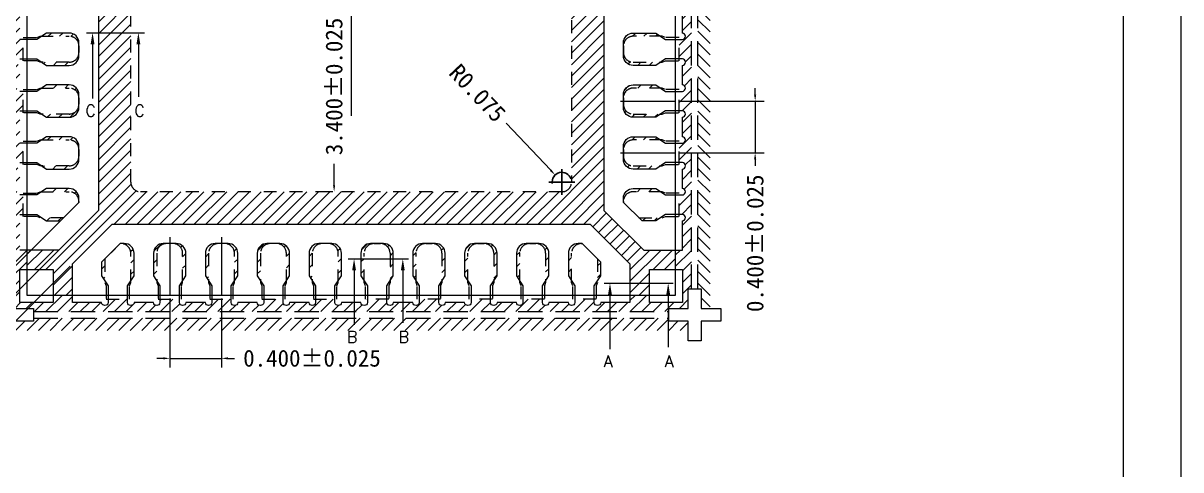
# Model space of a CAD drawing. Extents: x -140 to 3541, y -503 to -95.
# Drawn here: x 3372.92 to 3381.85, y -261.24 to -257.79 of the extents above; entities that cross this region are included whole.
import ezdxf

# ---------------------------------------------------------------- set-up
doc = ezdxf.new("R2010")
doc.units = 0
doc.header["$LTSCALE"] = 5
doc.header["$MEASUREMENT"] = 0
doc.header["$PDMODE"] = 3
doc.linetypes.add('HIDDEN', pattern=[0.375, 0.25, -0.125])
doc.layers.get('Defpoints').update_dxf_attribs({"linetype": 'CONTINUOUS'})
for name, color, linetype in [('1', 7, 'CONTINUOUS'), ('1D', 4, 'CONTINUOUS'), ('center', 1, 'CONTINUOUS'), ('ETCH', 4, 'CONTINUOUS'), ('PKG', 2, 'CONTINUOUS'), ('标注', 4, 'CONTINUOUS')]:
    doc.layers.add(name, color=color, linetype=linetype)
doc.layers.add('图层1实体', color=7, linetype='CONTINUOUS', lineweight=18)
doc.layers.add('标注线', color=3, linetype='CONTINUOUS', lineweight=18)
doc.styles.add('SIMPLEX', font='SIMPLEX')
doc.styles.get("Standard").update_dxf_attribs({"font": 'romans.shx', "bigfont": 'bigfont.shx'})
doc.styles.add('宋体', font='')
doc.styles.get('宋体').set_extended_font_data('SimSun')
doc.dimstyles.new('副本Standard', dxfattribs={"dimtxt": 0.05, "dimasz": 0.05, "dimexe": 0.07, "dimexo": 0.07, "dimgap": 0.07, "dimtad": 1, "dimzin": 1, "dimdsep": 46, "dimtxsty": 'SIMPLEX', "dimcen": 0.1, "dimclrd": 256, "dimclre": 256, "dimclrt": 256, "dimadec": 0, "dimazin": 0, "dimtfac": 1, "dimtofl": 0, "dimtmove": 0, "dimatfit": 0, "dimfxl": 1, "dimlwd": -1, "dimlwe": -1, "dimarcsym": 0})
pattern_1 = [(45, (3375.939896, -255.16016), (-0.0441942, 0.0441942), [])]

# ---------------------------------------------------------------- blocks, each defined once
blk = doc.blocks.new('*D31')
at = {"layer": 'Defpoints', "color": 0}
for p in [(3377.9539, -258.3954), (3377.9539, -258.7954), (3378.5699, -258.7954)]:
    blk.add_point(p, dxfattribs=at)
at = {"layer": '标注', "lineweight": 0}
for p, q in [((3378.5699, -258.3454), (3378.5699, -258.2954)), ((3377.9789, -258.3954), (3378.6399, -258.3954)), ((3378.5699, -258.3954), (3378.5699, -258.7954)), ((3377.9789, -258.7954), (3378.6399, -258.7954)), ((3378.5699, -258.8454), (3378.5699, -258.8954))]:
    blk.add_line(p, q, dxfattribs=at)
at = {"layer": '标注'}
for points in [[(3378.5615, -258.3454), (3378.5782, -258.3454), (3378.5699, -258.3954)], [(3378.5782, -258.8454), (3378.5615, -258.8454), (3378.5699, -258.7954)]]:
    blk.add_solid(points, dxfattribs=at)
at = {"layer": '标注', "lineweight": 0, "insert": (3378.5699, -259.493), "char_height": 0.13, "attachment_point": 5, "rotation": 90, "style": '宋体'}
blk.add_mtext('0.400%%P0.025', dxfattribs=at)
blk = doc.blocks.new('*D111')
at = {"layer": 'Defpoints', "color": 0}
for p in [(3373.1978, -259.5454), (3373.3039, -259.6515), (3372.3806, -260.5748)]:
    blk.add_point(p, dxfattribs=at)
at = {"layer": '标注', "lineweight": 0}
for p, q in [((3373.1801, -259.5631), (3372.225, -260.5182)), ((3373.2862, -259.6692), (3372.3311, -260.6243)), ((3372.2392, -260.4334), (3372.2038, -260.398)), ((3372.2745, -260.4687), (3372.3806, -260.5748)), ((3372.4159, -260.6102), (3372.4513, -260.6455))]:
    blk.add_line(p, q, dxfattribs=at)
at = {"layer": '标注'}
for points in [[(3372.2333, -260.4393), (3372.2451, -260.4275), (3372.2745, -260.4687)], [(3372.4218, -260.6043), (3372.4101, -260.616), (3372.3806, -260.5748)]]:
    blk.add_solid(points, dxfattribs=at)
at = {"layer": '标注', "lineweight": 0, "insert": (3372.6446, -260.8388), "char_height": 0.13, "attachment_point": 5, "rotation": 315, "style": '宋体'}
blk.add_mtext('0.150', dxfattribs=at)
blk = doc.blocks.new('*D125')
at = {"layer": 'Defpoints', "color": 0}
for p in [(3374.0539, -259.8954), (3374.4539, -259.8954), (3374.4539, -260.3812)]:
    blk.add_point(p, dxfattribs=at)
at = {"layer": '标注', "lineweight": 0}
for p, q in [((3374.0539, -259.9204), (3374.0539, -260.4512)), ((3374.4539, -259.9204), (3374.4539, -260.4512)), ((3374.0039, -260.3812), (3373.9539, -260.3812)), ((3374.0539, -260.3812), (3374.4539, -260.3812)), ((3374.5039, -260.3812), (3374.5539, -260.3812))]:
    blk.add_line(p, q, dxfattribs=at)
at = {"layer": '标注'}
for points in [[(3374.0039, -260.3896), (3374.0039, -260.3729), (3374.0539, -260.3812)], [(3374.5039, -260.3729), (3374.5039, -260.3896), (3374.4539, -260.3812)]]:
    blk.add_solid(points, dxfattribs=at)
at = {"layer": '标注', "lineweight": 0, "insert": (3375.1515, -260.3812), "char_height": 0.13, "attachment_point": 5, "style": '宋体'}
blk.add_mtext('0.400%%P0.025', dxfattribs=at)
blk = doc.blocks.new('*D134')
at = {"layer": 'Defpoints', "color": 0}
for p in [(3373.3561, -259.1751), (3373.4621, -259.2811), (3372.3983, -260.1328)]:
    blk.add_point(p, dxfattribs=at)
at = {"layer": '标注', "lineweight": 0}
for p, q in [((3373.3384, -259.1927), (3372.3488, -260.1823)), ((3373.4444, -259.2988), (3372.4549, -260.2884)), ((3372.363, -260.0974), (3372.3276, -260.0621)), ((3372.5044, -260.2389), (3372.3983, -260.1328)), ((3372.5398, -260.2742), (3372.5751, -260.3096))]:
    blk.add_line(p, q, dxfattribs=at)
at = {"layer": '标注'}
for points in [[(3372.3571, -260.1033), (3372.3689, -260.0915), (3372.3983, -260.1328)], [(3372.5456, -260.2683), (3372.5339, -260.2801), (3372.5044, -260.2389)]]:
    blk.add_solid(points, dxfattribs=at)
at = {"layer": '标注', "lineweight": 0, "insert": (3372.1344, -259.8688), "char_height": 0.13, "attachment_point": 5, "rotation": 315, "style": '宋体'}
blk.add_mtext('0.150', dxfattribs=at)
blk = doc.blocks.new('*D142')
at = {"layer": 'Defpoints', "color": 0}
for p in [(3375.3501, -255.6954), (3375.3222, -259.0954), (3375.3384, -259.0954)]:
    blk.add_point(p, dxfattribs=at)
at = {"layer": '标注', "lineweight": 0}
for p, q in [((3375.3251, -255.6954), (3375.2522, -255.6954)), ((3375.3222, -255.7454), (3375.3222, -257.6863)), ((3375.3222, -259.0454), (3375.3222, -258.8794)), ((3375.3134, -259.0954), (3375.2522, -259.0954))]:
    blk.add_line(p, q, dxfattribs=at)
at = {"layer": '标注'}
for points in [[(3375.3305, -255.7454), (3375.3139, -255.7454), (3375.3222, -255.6954)], [(3375.3139, -259.0454), (3375.3305, -259.0454), (3375.3222, -259.0954)]]:
    blk.add_solid(points, dxfattribs=at)
at = {"layer": '标注', "lineweight": 0, "insert": (3375.3222, -258.2828), "char_height": 0.13, "attachment_point": 5, "rotation": 90, "style": '宋体'}
blk.add_mtext('\\A1;3.400%%p0.025', dxfattribs=at)
blk = doc.blocks.new('*D157')
at = {"layer": 'Defpoints', "color": 0}
for p in [(3377.0273, -258.966), (3377.0789, -259.0204)]:
    blk.add_point(p, dxfattribs=at)
at = {"layer": '标注', "lineweight": 0}
blk.add_line((3376.6483, -258.5661), (3376.9929, -258.9297), dxfattribs=at)
at = {"layer": '标注'}
for p, q in [((3377.0789, -259.1204), (3377.0789, -258.9204)), ((3376.9789, -259.0204), (3377.1789, -259.0204))]:
    blk.add_line(p, q, dxfattribs=at)
blk.add_arc((3377.0789, -259.0204), 0.075, 19.18814, 189.09859, dxfattribs=at)
blk.add_solid([(3376.9869, -258.9354), (3376.9989, -258.924), (3377.0273, -258.966)], dxfattribs=at)
at = {"layer": '标注', "lineweight": 0, "insert": (3376.428, -258.3337), "char_height": 0.13, "attachment_point": 5, "rotation": 313.46231, "style": '宋体'}
blk.add_mtext('R0.075', dxfattribs=at)

msp = doc.modelspace()

# ---------------------------------------------------------------- hatches: boundary and pattern name
at = {"layer": 'ETCH', "lineweight": 0}
h = msp.add_hatch(dxfattribs=at)
h.set_pattern_fill('ANSI31', color=256, scale=0.5)
h.set_pattern_definition([(45, (2817.30123, -274.88146), (-0.044194174, 0.044194174), [])])
h.paths.add_polyline_path([(3372.82888, -259.84544), (3372.85388, -259.84544), (3372.85388, -259.99544), (3373.00388, -259.99544), (3373.00388, -260.02044), (3377.90388, -260.02044), (3377.90388, -259.99544), (3378.05388, -259.99544), (3378.05388, -259.84544), (3378.07888, -259.84544), (3378.07888, -254.94544), (3378.05388, -254.94544), (3378.05388, -254.79544), (3377.90388, -254.79544), (3377.90388, -254.77044), (3373.00388, -254.77044), (3373.00388, -254.79544), (3372.85388, -254.79544), (3372.85388, -254.94544), (3372.82888, -254.94544)])
h.paths.add_polyline_path([(3372.89888, -256.47044, 0.9266253), (3372.89888, -256.52029), (3372.89888, -256.67058, 0.9266253), (3372.89888, -256.72044), (3372.92388, -256.72044), (3372.92388, -256.87044), (3372.89888, -256.87044, 0.9266253), (3372.89888, -256.92029), (3372.89888, -257.07058, 0.9266253), (3372.89888, -257.12044), (3372.92388, -257.12044), (3372.92388, -257.27044), (3372.89888, -257.27044, 0.9266253), (3372.89888, -257.32029), (3372.89888, -257.47058, 0.9266253), (3372.89888, -257.52044), (3372.92388, -257.52044), (3372.92388, -257.67044), (3372.89888, -257.67044, 0.9266253), (3372.89888, -257.72029), (3372.89888, -257.87058, 0.9266253), (3372.89888, -257.92044), (3372.92388, -257.92044), (3372.92388, -258.07044), (3372.89888, -258.07044, 0.9266253), (3372.89888, -258.12029), (3372.89888, -258.27058, 0.9266253), (3372.89888, -258.32044), (3372.92388, -258.32044), (3372.92388, -258.47044), (3372.89888, -258.47044, 0.9266253), (3372.89888, -258.52029), (3372.89888, -258.67058, 0.9266253), (3372.89888, -258.72044), (3372.92388, -258.72044), (3372.92388, -258.87044), (3372.89888, -258.87044, 0.9266253), (3372.89888, -258.92029), (3372.89888, -259.07058, 0.9266253), (3372.89888, -259.12044), (3372.92388, -259.12044), (3372.92388, -259.27044), (3372.89888, -259.27044, 0.9266253), (3372.89888, -259.32029), (3372.89888, -259.54544), (3372.95388, -259.54544), (3372.95388, -259.69544), (3372.89888, -259.69544), (3372.89888, -259.95044), (3373.15388, -259.95044), (3373.15388, -259.89544), (3373.30388, -259.89544), (3373.30388, -259.95044), (3373.52903, -259.95044, 0.9266253), (3373.57888, -259.95044), (3373.57888, -259.92544), (3373.72888, -259.92544), (3373.72888, -259.95044, 0.9266253), (3373.77874, -259.95044), (3373.92903, -259.95044, 0.9266253), (3373.97888, -259.95044), (3373.97888, -259.92544), (3374.12888, -259.92544), (3374.12888, -259.95044, 0.9266253), (3374.17874, -259.95044), (3374.32903, -259.95044, 0.9266253), (3374.37888, -259.95044), (3374.37888, -259.92544), (3374.52888, -259.92544), (3374.52888, -259.95044, 0.9266253), (3374.57874, -259.95044), (3374.72903, -259.95044, 0.9266253), (3374.77888, -259.95044), (3374.77888, -259.92544), (3374.92888, -259.92544), (3374.92888, -259.95044, 0.9266253), (3374.97874, -259.95044), (3375.12903, -259.95044, 0.9266253), (3375.17888, -259.95044), (3375.17888, -259.92544), (3375.32888, -259.92544), (3375.32888, -259.95044, 0.9266253), (3375.37874, -259.95044), (3375.52903, -259.95044, 0.9266253), (3375.57888, -259.95044), (3375.57888, -259.92544), (3375.72888, -259.92544), (3375.72888, -259.95044, 0.9266253), (3375.77874, -259.95044), (3375.92903, -259.95044, 0.9266253), (3375.97888, -259.95044), (3375.97888, -259.92544), (3376.12888, -259.92544), (3376.12888, -259.95044, 0.9266253), (3376.17874, -259.95044), (3376.32903, -259.95044, 0.9266253), (3376.37888, -259.95044), (3376.37888, -259.92544), (3376.52888, -259.92544), (3376.52888, -259.95044, 0.9266253), (3376.57874, -259.95044), (3376.72903, -259.95044, 0.9266253), (3376.77888, -259.95044), (3376.77888, -259.92544), (3376.92888, -259.92544), (3376.92888, -259.95044, 0.9266253), (3376.97874, -259.95044), (3377.12903, -259.95044, 0.9266253), (3377.17888, -259.95044), (3377.17888, -259.92544), (3377.32888, -259.92544), (3377.32888, -259.95044, 0.9266253), (3377.37874, -259.95044), (3377.60388, -259.95044), (3377.60388, -259.89544), (3377.75388, -259.89544), (3377.75388, -259.95044), (3378.00888, -259.95044), (3378.00888, -259.69544), (3377.95388, -259.69544), (3377.95388, -259.54544), (3378.00888, -259.54544), (3378.00888, -259.32029, 0.9266253), (3378.00888, -259.27044), (3377.98388, -259.27044), (3377.98388, -259.12044), (3378.00888, -259.12044, 0.9266253), (3378.00888, -259.07058), (3378.00888, -258.92029, 0.9266253), (3378.00888, -258.87044), (3377.98388, -258.87044), (3377.98388, -258.72044), (3378.00888, -258.72044, 0.9266253), (3378.00888, -258.67058), (3378.00888, -258.52029, 0.9266253), (3378.00888, -258.47044), (3377.98388, -258.47044), (3377.98388, -258.32044), (3378.00888, -258.32044, 0.9266253), (3378.00888, -258.27058), (3378.00888, -258.12029, 0.9266253), (3378.00888, -258.07044), (3377.98388, -258.07044), (3377.98388, -257.92044), (3378.00888, -257.92044, 0.9266253), (3378.00888, -257.87058), (3378.00888, -257.72029, 0.9266253), (3378.00888, -257.67044), (3377.98388, -257.67044), (3377.98388, -257.52044), (3378.00888, -257.52044, 0.9266253), (3378.00888, -257.47058), (3378.00888, -257.32029, 0.9266253), (3378.00888, -257.27044), (3377.98388, -257.27044), (3377.98388, -257.12044), (3378.00888, -257.12044, 0.9266253), (3378.00888, -257.07058), (3378.00888, -256.92029, 0.9266253), (3378.00888, -256.87044), (3377.98388, -256.87044), (3377.98388, -256.72044), (3378.00888, -256.72044, 0.9266253), (3378.00888, -256.67058), (3378.00888, -256.52029, 0.9266253), (3378.00888, -256.47044), (3377.98388, -256.47044), (3377.98388, -256.32044), (3378.00888, -256.32044, 0.9266253), (3378.00888, -256.27058), (3378.00888, -256.12029, 0.9266253), (3378.00888, -256.07044), (3377.98388, -256.07044), (3377.98388, -255.92044), (3378.00888, -255.92044, 0.9266253), (3378.00888, -255.87058), (3378.00888, -255.72029, 0.9266253), (3378.00888, -255.67044), (3377.98388, -255.67044), (3377.98388, -255.52044), (3378.00888, -255.52044, 0.9266253), (3378.00888, -255.47058), (3378.00888, -255.24544), (3377.95388, -255.24544), (3377.95388, -255.09544), (3378.00888, -255.09544), (3378.00888, -254.84044), (3377.75388, -254.84044), (3377.75388, -254.89544), (3377.60388, -254.89544), (3377.60388, -254.84044), (3377.37874, -254.84044, 0.9266253), (3377.32888, -254.84044), (3377.32888, -254.86544), (3377.17888, -254.86544), (3377.17888, -254.84044, 0.9266253), (3377.12903, -254.84044), (3376.97874, -254.84044, 0.9266253), (3376.92888, -254.84044), (3376.92888, -254.86544), (3376.77888, -254.86544), (3376.77888, -254.84044, 0.9266253), (3376.72903, -254.84044), (3376.57874, -254.84044, 0.9266253), (3376.52888, -254.84044), (3376.52888, -254.86544), (3376.37888, -254.86544), (3376.37888, -254.84044, 0.9266253), (3376.32903, -254.84044), (3376.17874, -254.84044, 0.9266253), (3376.12888, -254.84044), (3376.12888, -254.86544), (3375.97888, -254.86544), (3375.97888, -254.84044, 0.9266253), (3375.92903, -254.84044), (3375.77874, -254.84044, 0.9266253), (3375.72888, -254.84044), (3375.72888, -254.86544), (3375.57888, -254.86544), (3375.57888, -254.84044, 0.9266253), (3375.52903, -254.84044), (3375.37874, -254.84044, 0.9266253), (3375.32888, -254.84044), (3375.32888, -254.86544), (3375.17888, -254.86544), (3375.17888, -254.84044, 0.9266253), (3375.12903, -254.84044), (3374.97874, -254.84044, 0.9266253), (3374.92888, -254.84044), (3374.92888, -254.86544), (3374.77888, -254.86544), (3374.77888, -254.84044, 0.9266253), (3374.72903, -254.84044), (3374.57874, -254.84044, 0.9266253), (3374.52888, -254.84044), (3374.52888, -254.86544), (3374.37888, -254.86544), (3374.37888, -254.84044, 0.9266253), (3374.32903, -254.84044), (3374.17874, -254.84044, 0.9266253), (3374.12888, -254.84044), (3374.12888, -254.86544), (3373.97888, -254.86544), (3373.97888, -254.84044, 0.9266253), (3373.92903, -254.84044), (3373.77874, -254.84044, 0.9266253), (3373.72888, -254.84044), (3373.72888, -254.86544), (3373.57888, -254.86544), (3373.57888, -254.84044, 0.9266253), (3373.52903, -254.84044), (3373.30388, -254.84044), (3373.30388, -254.89544), (3373.15388, -254.89544), (3373.15388, -254.84044), (3372.89888, -254.84044), (3372.89888, -255.09544), (3372.95388, -255.09544), (3372.95388, -255.24544), (3372.89888, -255.24544), (3372.89888, -255.47058, 0.9266253), (3372.89888, -255.52044), (3372.92388, -255.52044), (3372.92388, -255.67044), (3372.89888, -255.67044, 0.9266253), (3372.89888, -255.72029), (3372.89888, -255.87058, 0.9266253), (3372.89888, -255.92044), (3372.92388, -255.92044), (3372.92388, -256.07044), (3372.89888, -256.07044, 0.9266253), (3372.89888, -256.12029), (3372.89888, -256.27058, 0.9266253), (3372.89888, -256.32044), (3372.92388, -256.32044), (3372.92388, -256.47044)], flags=16)
h.paths.add_polyline_path([(3373.75388, -259.02044, 0.4142136), (3373.82888, -259.09544), (3377.07888, -259.09544, 0.4142136), (3377.15388, -259.02044), (3377.15388, -255.77044, 0.4142136), (3377.07888, -255.69544), (3374.05388, -255.69544), (3373.75388, -255.99544)], flags=0)
h = msp.add_hatch(dxfattribs=at)
h.set_pattern_fill('ANSI31', color=256, scale=0.5, angle=90)
h.set_pattern_definition([(135, (3392.93991, -815.54809), (-0.044194174, -0.044194174), [])])
h.paths.add_polyline_path([(3378.15388, -259.99544), (3378.22388, -259.99544), (3378.22388, -254.79544), (3378.15388, -254.79544), (3378.15388, -254.94544), (3378.12888, -254.94544), (3378.12888, -259.84544), (3378.15388, -259.84544)])
h = msp.add_hatch(dxfattribs=at)
h.set_pattern_fill('ANSI31', color=256, scale=0.5)
h.set_pattern_definition([(45, (2817.30123, -257.93895), (-0.044194174, 0.044194174), [])])
h.paths.add_polyline_path([(3377.40388, -255.5515), (3377.70995, -255.24544), (3377.95388, -255.24544), (3377.95388, -255.09544), (3377.75388, -255.09544), (3377.75388, -254.89544), (3377.60388, -254.89544), (3377.60388, -255.13937), (3377.29782, -255.44544), (3373.60995, -255.44544), (3373.30388, -255.13937), (3373.30388, -254.89544), (3373.15388, -254.89544), (3373.15388, -255.09544), (3372.95388, -255.09544), (3372.95388, -255.24544), (3373.19782, -255.24544), (3373.50388, -255.5515), (3373.50388, -259.23937), (3373.19782, -259.54544), (3372.95388, -259.54544), (3372.95388, -259.69544), (3373.15388, -259.69544), (3373.15388, -259.89544), (3373.30388, -259.89544), (3373.30388, -259.6515), (3373.60995, -259.34544), (3377.29782, -259.34544), (3377.60388, -259.6515), (3377.60388, -259.89544), (3377.75388, -259.89544), (3377.75388, -259.69544), (3377.95388, -259.69544), (3377.95388, -259.54544), (3377.70995, -259.54544), (3377.40388, -259.23937)])
h.paths.add_polyline_path([(3374.05388, -255.69544), (3377.07888, -255.69544, -0.4142136), (3377.15388, -255.77044), (3377.15388, -259.02044, -0.4142136), (3377.07888, -259.09544), (3373.82888, -259.09544, -0.4142136), (3373.75388, -259.02044), (3373.75388, -255.99544)], flags=16)
h = msp.add_hatch(dxfattribs=at)
h.set_pattern_fill('ANSI31', color=256, scale=0.5)
h.set_pattern_definition(pattern_1)
h.paths.add_polyline_path([(3373.06638, -256.89544), (3373.10388, -256.92044), (3373.27888, -256.92044, 0.4142136), (3373.35388, -256.84544), (3373.35388, -256.82044, -0.4142136), (3373.27888, -256.89544)])
h.paths.add_polyline_path([(3373.10388, -256.67044), (3373.06638, -256.69544), (3373.27888, -256.69544, -0.4142136), (3373.35388, -256.77044), (3373.35388, -256.74544, 0.4142136), (3373.27888, -256.67044)])
h.paths.add_polyline_path([(3373.06638, -256.49544), (3373.10388, -256.52044), (3373.27888, -256.52044, 0.4142136), (3373.35388, -256.44544), (3373.35388, -256.42044, -0.4142136), (3373.27888, -256.49544)])
h.paths.add_polyline_path([(3373.10388, -256.27044), (3373.06638, -256.29544), (3373.27888, -256.29544, -0.4142136), (3373.35388, -256.37044), (3373.35388, -256.34544, 0.4142136), (3373.27888, -256.27044)])
h.paths.add_polyline_path([(3373.06638, -256.09544), (3373.10388, -256.12044), (3373.27888, -256.12044, 0.4142136), (3373.35388, -256.04544), (3373.35388, -256.02044, -0.4142136), (3373.27888, -256.09544)])
h.paths.add_polyline_path([(3373.10388, -255.87044), (3373.06638, -255.89544), (3373.27888, -255.89544, -0.4142136), (3373.35388, -255.97044), (3373.35388, -255.94544, 0.4142136), (3373.27888, -255.87044)])
h.paths.add_polyline_path([(3373.06638, -255.69544), (3373.10388, -255.72044), (3373.27888, -255.72044, 0.4142136), (3373.35388, -255.64544), (3373.35388, -255.62044, -0.4142136), (3373.27888, -255.69544)])
h.paths.add_polyline_path([(3373.10388, -255.47044), (3373.06638, -255.49544), (3373.23569, -255.49544), (3373.21069, -255.47044)])
h.paths.add_polyline_path([(3373.06638, -259.29544), (3373.10388, -259.32044), (3373.21069, -259.32044), (3373.23569, -259.29544)])
h.paths.add_polyline_path([(3373.10388, -259.07044), (3373.06638, -259.09544), (3373.27888, -259.09544, -0.4142136), (3373.35388, -259.17044), (3373.35388, -259.14544, 0.4142136), (3373.27888, -259.07044)])
h.paths.add_polyline_path([(3373.06638, -258.89544), (3373.10388, -258.92044), (3373.27888, -258.92044, 0.4142136), (3373.35388, -258.84544), (3373.35388, -258.82044, -0.4142136), (3373.27888, -258.89544)])
h.paths.add_polyline_path([(3373.10388, -258.67044), (3373.06638, -258.69544), (3373.27888, -258.69544, -0.4142136), (3373.35388, -258.77044), (3373.35388, -258.74544, 0.4142136), (3373.27888, -258.67044)])
h.paths.add_polyline_path([(3373.06638, -258.49544), (3373.10388, -258.52044), (3373.27888, -258.52044, 0.4142136), (3373.35388, -258.44544), (3373.35388, -258.42044, -0.4142136), (3373.27888, -258.49544)])
h.paths.add_polyline_path([(3373.10388, -258.27044), (3373.06638, -258.29544), (3373.27888, -258.29544, -0.4142136), (3373.35388, -258.37044), (3373.35388, -258.34544, 0.4142136), (3373.27888, -258.27044)])
h.paths.add_polyline_path([(3373.06638, -258.09544), (3373.10388, -258.12044), (3373.27888, -258.12044, 0.4142136), (3373.35388, -258.04544), (3373.35388, -258.02044, -0.4142136), (3373.27888, -258.09544)])
h.paths.add_polyline_path([(3373.10388, -257.87044), (3373.06638, -257.89544), (3373.27888, -257.89544, -0.4142136), (3373.35388, -257.97044), (3373.35388, -257.94544, 0.4142136), (3373.27888, -257.87044)])
h.paths.add_polyline_path([(3373.06638, -257.69544), (3373.10388, -257.72044), (3373.27888, -257.72044, 0.4142136), (3373.35388, -257.64544), (3373.35388, -257.62044, -0.4142136), (3373.27888, -257.69544)])
h.paths.add_polyline_path([(3373.10388, -257.47044), (3373.06638, -257.49544), (3373.27888, -257.49544, -0.4142136), (3373.35388, -257.57044), (3373.35388, -257.54544, 0.4142136), (3373.27888, -257.47044)])
h.paths.add_polyline_path([(3373.06638, -257.29544), (3373.10388, -257.32044), (3373.27888, -257.32044, 0.4142136), (3373.35388, -257.24544), (3373.35388, -257.22044, -0.4142136), (3373.27888, -257.29544)])
h.paths.add_polyline_path([(3373.10388, -257.07044), (3373.06638, -257.09544), (3373.27888, -257.09544, -0.4142136), (3373.35388, -257.17044), (3373.35388, -257.14544, 0.4142136), (3373.27888, -257.07044)])
h = msp.add_hatch(dxfattribs=at)
h.set_pattern_fill('ANSI31', color=256, scale=0.5)
h.set_pattern_definition(pattern_1)
h.paths.add_polyline_path([(3377.84138, -256.89544), (3377.80388, -256.92044), (3377.62888, -256.92044, -0.4142136), (3377.55388, -256.84544), (3377.55388, -256.82044, 0.4142136), (3377.62888, -256.89544)])
h.paths.add_polyline_path([(3377.80388, -256.67044), (3377.84138, -256.69544), (3377.62888, -256.69544, 0.4142136), (3377.55388, -256.77044), (3377.55388, -256.74544, -0.4142136), (3377.62888, -256.67044)])
h.paths.add_polyline_path([(3377.84138, -256.49544), (3377.80388, -256.52044), (3377.62888, -256.52044, -0.4142136), (3377.55388, -256.44544), (3377.55388, -256.42044, 0.4142136), (3377.62888, -256.49544)])
h.paths.add_polyline_path([(3377.80388, -256.27044), (3377.84138, -256.29544), (3377.62888, -256.29544, 0.4142136), (3377.55388, -256.37044), (3377.55388, -256.34544, -0.4142136), (3377.62888, -256.27044)])
h.paths.add_polyline_path([(3377.84138, -256.09544), (3377.80388, -256.12044), (3377.62888, -256.12044, -0.4142136), (3377.55388, -256.04544), (3377.55388, -256.02044, 0.4142136), (3377.62888, -256.09544)])
h.paths.add_polyline_path([(3377.80388, -255.87044), (3377.84138, -255.89544), (3377.62888, -255.89544, 0.4142136), (3377.55388, -255.97044), (3377.55388, -255.94544, -0.4142136), (3377.62888, -255.87044)])
h.paths.add_polyline_path([(3377.84138, -255.69544), (3377.80388, -255.72044), (3377.62888, -255.72044, -0.4142136), (3377.55388, -255.64544), (3377.55388, -255.62044, 0.4142136), (3377.62888, -255.69544)])
h.paths.add_polyline_path([(3377.80388, -255.47044), (3377.84138, -255.49544), (3377.67208, -255.49544), (3377.69708, -255.47044)])
h.paths.add_polyline_path([(3377.84138, -259.29544), (3377.80388, -259.32044), (3377.69708, -259.32044), (3377.67208, -259.29544)])
h.paths.add_polyline_path([(3377.80388, -259.07044), (3377.84138, -259.09544), (3377.62888, -259.09544, 0.4142136), (3377.55388, -259.17044), (3377.55388, -259.14544, -0.4142136), (3377.62888, -259.07044)])
h.paths.add_polyline_path([(3377.84138, -258.89544), (3377.80388, -258.92044), (3377.62888, -258.92044, -0.4142136), (3377.55388, -258.84544), (3377.55388, -258.82044, 0.4142136), (3377.62888, -258.89544)])
h.paths.add_polyline_path([(3377.80388, -258.67044), (3377.84138, -258.69544), (3377.62888, -258.69544, 0.4142136), (3377.55388, -258.77044), (3377.55388, -258.74544, -0.4142136), (3377.62888, -258.67044)])
h.paths.add_polyline_path([(3377.84138, -258.49544), (3377.80388, -258.52044), (3377.62888, -258.52044, -0.4142136), (3377.55388, -258.44544), (3377.55388, -258.42044, 0.4142136), (3377.62888, -258.49544)])
h.paths.add_polyline_path([(3377.80388, -258.27044), (3377.84138, -258.29544), (3377.62888, -258.29544, 0.4142136), (3377.55388, -258.37044), (3377.55388, -258.34544, -0.4142136), (3377.62888, -258.27044)])
h.paths.add_polyline_path([(3377.84138, -258.09544), (3377.80388, -258.12044), (3377.62888, -258.12044, -0.4142136), (3377.55388, -258.04544), (3377.55388, -258.02044, 0.4142136), (3377.62888, -258.09544)])
h.paths.add_polyline_path([(3377.80388, -257.87044), (3377.84138, -257.89544), (3377.62888, -257.89544, 0.4142136), (3377.55388, -257.97044), (3377.55388, -257.94544, -0.4142136), (3377.62888, -257.87044)])
h.paths.add_polyline_path([(3377.84138, -257.69544), (3377.80388, -257.72044), (3377.62888, -257.72044, -0.4142136), (3377.55388, -257.64544), (3377.55388, -257.62044, 0.4142136), (3377.62888, -257.69544)])
h.paths.add_polyline_path([(3377.80388, -257.47044), (3377.84138, -257.49544), (3377.62888, -257.49544, 0.4142136), (3377.55388, -257.57044), (3377.55388, -257.54544, -0.4142136), (3377.62888, -257.47044)])
h.paths.add_polyline_path([(3377.84138, -257.29544), (3377.80388, -257.32044), (3377.62888, -257.32044, -0.4142136), (3377.55388, -257.24544), (3377.55388, -257.22044, 0.4142136), (3377.62888, -257.29544)])
h.paths.add_polyline_path([(3377.80388, -257.07044), (3377.84138, -257.09544), (3377.62888, -257.09544, 0.4142136), (3377.55388, -257.17044), (3377.55388, -257.14544, -0.4142136), (3377.62888, -257.07044)])
h = msp.add_hatch(dxfattribs=at)
h.set_pattern_fill('ANSI31', color=256, scale=0.5)
h.set_pattern_definition(pattern_1)
h.paths.add_polyline_path([(3375.95388, -259.78294), (3375.92888, -259.74544), (3375.92888, -259.57044, -0.4142136), (3376.00388, -259.49544), (3376.02888, -259.49544, 0.4142136), (3375.95388, -259.57044)])
h.paths.add_polyline_path([(3376.17888, -259.74544), (3376.15388, -259.78294), (3376.15388, -259.57044, 0.4142136), (3376.07888, -259.49544), (3376.10388, -259.49544, -0.4142136), (3376.17888, -259.57044)])
h.paths.add_polyline_path([(3376.35388, -259.78294), (3376.32888, -259.74544), (3376.32888, -259.57044, -0.4142136), (3376.40388, -259.49544), (3376.42888, -259.49544, 0.4142136), (3376.35388, -259.57044)])
h.paths.add_polyline_path([(3376.57888, -259.74544), (3376.55388, -259.78294), (3376.55388, -259.57044, 0.4142136), (3376.47888, -259.49544), (3376.50388, -259.49544, -0.4142136), (3376.57888, -259.57044)])
h.paths.add_polyline_path([(3376.75388, -259.78294), (3376.72888, -259.74544), (3376.72888, -259.57044, -0.4142136), (3376.80388, -259.49544), (3376.82888, -259.49544, 0.4142136), (3376.75388, -259.57044)])
h.paths.add_polyline_path([(3376.97888, -259.74544), (3376.95388, -259.78294), (3376.95388, -259.57044, 0.4142136), (3376.87888, -259.49544), (3376.90388, -259.49544, -0.4142136), (3376.97888, -259.57044)])
h.paths.add_polyline_path([(3377.15388, -259.78294), (3377.12888, -259.74544), (3377.12888, -259.57044, -0.4142136), (3377.20388, -259.49544), (3377.22888, -259.49544, 0.4142136), (3377.15388, -259.57044)])
h.paths.add_polyline_path([(3377.37888, -259.74544), (3377.35388, -259.78294), (3377.35388, -259.61363), (3377.37888, -259.63863)])
h.paths.add_polyline_path([(3373.55388, -259.78294), (3373.52888, -259.74544), (3373.52888, -259.63863), (3373.55388, -259.61363)])
h.paths.add_polyline_path([(3373.77888, -259.74544), (3373.75388, -259.78294), (3373.75388, -259.57044, 0.4142136), (3373.67888, -259.49544), (3373.70388, -259.49544, -0.4142136), (3373.77888, -259.57044)])
h.paths.add_polyline_path([(3373.95388, -259.78294), (3373.92888, -259.74544), (3373.92888, -259.57044, -0.4142136), (3374.00388, -259.49544), (3374.02888, -259.49544, 0.4142136), (3373.95388, -259.57044)])
h.paths.add_polyline_path([(3374.17888, -259.74544), (3374.15388, -259.78294), (3374.15388, -259.57044, 0.4142136), (3374.07888, -259.49544), (3374.10388, -259.49544, -0.4142136), (3374.17888, -259.57044)])
h.paths.add_polyline_path([(3374.35388, -259.78294), (3374.32888, -259.74544), (3374.32888, -259.57044, -0.4142136), (3374.40388, -259.49544), (3374.42888, -259.49544, 0.4142136), (3374.35388, -259.57044)])
h.paths.add_polyline_path([(3374.57888, -259.74544), (3374.55388, -259.78294), (3374.55388, -259.57044, 0.4142136), (3374.47888, -259.49544), (3374.50388, -259.49544, -0.4142136), (3374.57888, -259.57044)])
h.paths.add_polyline_path([(3374.75388, -259.78294), (3374.72888, -259.74544), (3374.72888, -259.57044, -0.4142136), (3374.80388, -259.49544), (3374.82888, -259.49544, 0.4142136), (3374.75388, -259.57044)])
h.paths.add_polyline_path([(3374.97888, -259.74544), (3374.95388, -259.78294), (3374.95388, -259.57044, 0.4142136), (3374.87888, -259.49544), (3374.90388, -259.49544, -0.4142136), (3374.97888, -259.57044)])
h.paths.add_polyline_path([(3375.15388, -259.78294), (3375.12888, -259.74544), (3375.12888, -259.57044, -0.4142136), (3375.20388, -259.49544), (3375.22888, -259.49544, 0.4142136), (3375.15388, -259.57044)])
h.paths.add_polyline_path([(3375.37888, -259.74544), (3375.35388, -259.78294), (3375.35388, -259.57044, 0.4142136), (3375.27888, -259.49544), (3375.30388, -259.49544, -0.4142136), (3375.37888, -259.57044)])
h.paths.add_polyline_path([(3375.55388, -259.78294), (3375.52888, -259.74544), (3375.52888, -259.57044, -0.4142136), (3375.60388, -259.49544), (3375.62888, -259.49544, 0.4142136), (3375.55388, -259.57044)])
h.paths.add_polyline_path([(3375.77888, -259.74544), (3375.75388, -259.78294), (3375.75388, -259.57044, 0.4142136), (3375.67888, -259.49544), (3375.70388, -259.49544, -0.4142136), (3375.77888, -259.57044)])
h = msp.add_hatch(dxfattribs=at)
h.set_pattern_fill('ANSI31', color=256, scale=0.5)
h.set_pattern_definition([(45, (2817.30123, -274.88146), (-0.044194174, 0.044194174), [])])
h.paths.add_polyline_path([(3372.85388, -260.09544), (3372.85388, -260.16544), (3378.05388, -260.16544), (3378.05388, -260.09544), (3377.90388, -260.09544), (3377.90388, -260.07044), (3373.00388, -260.07044), (3373.00388, -260.09544)])

# ---------------------------------------------------------------- linework, layer by layer
at = {"layer": '1', "linetype": 'Continuous', "lineweight": 0}
msp.add_lwpolyline([(3372.89888, -255.24544), (3373.19782, -255.24544), (3373.50388, -255.5515), (3373.50388, -259.23937), (3373.19782, -259.54544), (3372.89888, -259.54544)], dxfattribs=at)
at = {"layer": '1', "lineweight": 0}
msp.add_lwpolyline([(3377.40388, -255.5515), (3377.40388, -259.23937), (3377.70995, -259.54544), (3378.00888, -259.54544), (3378.00888, -259.32029, 0.9266253), (3378.00888, -259.27044), (3377.87888, -259.27044), (3377.80388, -259.32044), (3377.69708, -259.32044), (3377.55388, -259.17724), (3377.55388, -259.14544, -0.4142136), (3377.62888, -259.07044), (3377.80388, -259.07044), (3377.87888, -259.12044), (3378.00888, -259.12044, 0.9266253), (3378.00888, -259.07058), (3378.00888, -258.92029, 0.9266253), (3378.00888, -258.87044), (3377.87888, -258.87044), (3377.80388, -258.92044), (3377.62888, -258.92044, -0.4142136), (3377.55388, -258.84544), (3377.55388, -258.74544, -0.4142136), (3377.62888, -258.67044), (3377.80388, -258.67044), (3377.87888, -258.72044), (3378.00888, -258.72044, 0.9266253), (3378.00888, -258.67058), (3378.00888, -258.52029, 0.9266253), (3378.00888, -258.47044), (3377.87888, -258.47044), (3377.80388, -258.52044), (3377.62888, -258.52044, -0.4142136), (3377.55388, -258.44544), (3377.55388, -258.34544, -0.4142136), (3377.62888, -258.27044), (3377.80388, -258.27044), (3377.87888, -258.32044), (3378.00888, -258.32044, 0.9266253), (3378.00888, -258.27058), (3378.00888, -258.12029, 0.9266253), (3378.00888, -258.07044), (3377.87888, -258.07044), (3377.80388, -258.12044), (3377.62888, -258.12044, -0.4142136), (3377.55388, -258.04544), (3377.55388, -257.94544, -0.4142136), (3377.62888, -257.87044), (3377.80388, -257.87044), (3377.87888, -257.92044), (3378.00888, -257.92044, 0.9266253), (3378.00888, -257.87058), (3378.00888, -257.72029, 0.9266253)], format="xyb", dxfattribs=at)
at = {"layer": '1', "linetype": 'Continuous', "lineweight": 0}
for points in [[(3372.89888, -258.07044), (3373.02888, -258.07044), (3373.10388, -258.12044), (3373.27888, -258.12044, 0.4142136), (3373.35388, -258.04544), (3373.35388, -257.94544, 0.4142136), (3373.27888, -257.87044), (3373.10388, -257.87044), (3373.02888, -257.92044), (3372.89888, -257.92044, -0.9266253)], [(3372.89888, -258.47044), (3373.02888, -258.47044), (3373.10388, -258.52044), (3373.27888, -258.52044, 0.4142136), (3373.35388, -258.44544), (3373.35388, -258.34544, 0.4142136), (3373.27888, -258.27044), (3373.10388, -258.27044), (3373.02888, -258.32044), (3372.89888, -258.32044, -0.9266253)], [(3372.89888, -258.87044), (3373.02888, -258.87044), (3373.10388, -258.92044), (3373.27888, -258.92044, 0.4142136), (3373.35388, -258.84544), (3373.35388, -258.74544, 0.4142136), (3373.27888, -258.67044), (3373.10388, -258.67044), (3373.02888, -258.72044), (3372.89888, -258.72044, -0.9266253)], [(3372.89888, -259.27044), (3373.02888, -259.27044), (3373.10388, -259.32044), (3373.21069, -259.32044), (3373.35388, -259.17724), (3373.35388, -259.14544, 0.4142136), (3373.27888, -259.07044), (3373.10388, -259.07044), (3373.02888, -259.12044), (3372.89888, -259.12044, -0.9266253)]]:
    msp.add_lwpolyline(points, format="xyb", dxfattribs=at)
msp.add_lwpolyline([(3373.77874, -259.95044, -0.9266253), (3373.72888, -259.95044), (3373.72888, -259.82044), (3373.77888, -259.74544), (3373.77888, -259.57044, 0.4142136), (3373.70388, -259.49544), (3373.67208, -259.49544), (3373.52888, -259.63863), (3373.52888, -259.74544), (3373.57888, -259.82044), (3373.57888, -259.95044, -0.9266253), (3373.52903, -259.95044), (3373.30388, -259.95044), (3373.30388, -259.6515), (3373.60995, -259.34544), (3377.29782, -259.34544), (3377.60388, -259.6515), (3377.60388, -259.95044), (3377.37874, -259.95044, -0.9266253), (3377.32888, -259.95044), (3377.32888, -259.82044), (3377.37888, -259.74544), (3377.37888, -259.63863), (3377.23569, -259.49544), (3377.20388, -259.49544, 0.4142136), (3377.12888, -259.57044), (3377.12888, -259.74544), (3377.17888, -259.82044), (3377.17888, -259.95044, -0.9266253), (3377.12903, -259.95044), (3376.97874, -259.95044, -0.9266253), (3376.92888, -259.95044), (3376.92888, -259.82044), (3376.97888, -259.74544), (3376.97888, -259.57044, 0.4142136), (3376.90388, -259.49544), (3376.80388, -259.49544, 0.4142136), (3376.72888, -259.57044), (3376.72888, -259.74544), (3376.77888, -259.82044), (3376.77888, -259.95044, -0.9266253), (3376.72903, -259.95044), (3376.57874, -259.95044, -0.9266253), (3376.52888, -259.95044), (3376.52888, -259.82044), (3376.57888, -259.74544), (3376.57888, -259.57044, 0.4142136), (3376.50388, -259.49544), (3376.40388, -259.49544, 0.4142136), (3376.32888, -259.57044), (3376.32888, -259.74544), (3376.37888, -259.82044), (3376.37888, -259.95044, -0.9266253), (3376.32903, -259.95044), (3376.17874, -259.95044, -0.9266253), (3376.12888, -259.95044), (3376.12888, -259.82044), (3376.17888, -259.74544), (3376.17888, -259.57044, 0.4142136), (3376.10388, -259.49544), (3376.00388, -259.49544, 0.4142136), (3375.92888, -259.57044), (3375.92888, -259.74544), (3375.97888, -259.82044), (3375.97888, -259.95044, -0.9266253), (3375.92903, -259.95044), (3375.77874, -259.95044, -0.9266253), (3375.72888, -259.95044), (3375.72888, -259.82044), (3375.77888, -259.74544), (3375.77888, -259.57044, 0.4142136), (3375.70388, -259.49544), (3375.60388, -259.49544, 0.4142136), (3375.52888, -259.57044), (3375.52888, -259.74544), (3375.57888, -259.82044), (3375.57888, -259.95044, -0.9266253), (3375.52903, -259.95044), (3375.37874, -259.95044, -0.9266253), (3375.32888, -259.95044), (3375.32888, -259.82044), (3375.37888, -259.74544), (3375.37888, -259.57044, 0.4142136), (3375.30388, -259.49544), (3375.20388, -259.49544, 0.4142136), (3375.12888, -259.57044), (3375.12888, -259.74544), (3375.17888, -259.82044), (3375.17888, -259.95044, -0.9266253), (3375.12903, -259.95044), (3374.97874, -259.95044, -0.9266253), (3374.92888, -259.95044), (3374.92888, -259.82044), (3374.97888, -259.74544), (3374.97888, -259.57044, 0.4142136), (3374.90388, -259.49544), (3374.80388, -259.49544, 0.4142136), (3374.72888, -259.57044), (3374.72888, -259.74544), (3374.77888, -259.82044), (3374.77888, -259.95044, -0.9266253), (3374.72903, -259.95044), (3374.57874, -259.95044, -0.9266253), (3374.52888, -259.95044), (3374.52888, -259.82044), (3374.57888, -259.74544), (3374.57888, -259.57044, 0.4142136), (3374.50388, -259.49544), (3374.40388, -259.49544, 0.4142136), (3374.32888, -259.57044), (3374.32888, -259.74544), (3374.37888, -259.82044), (3374.37888, -259.95044, -0.9266253), (3374.32903, -259.95044), (3374.17874, -259.95044, -0.9266253), (3374.12888, -259.95044), (3374.12888, -259.82044), (3374.17888, -259.74544), (3374.17888, -259.57044, 0.4142136), (3374.10388, -259.49544), (3374.00388, -259.49544, 0.4142136), (3373.92888, -259.57044), (3373.92888, -259.74544), (3373.97888, -259.82044), (3373.97888, -259.95044, -0.9266253), (3373.92903, -259.95044)], format="xyb", close=True, dxfattribs=at)
for points in [[(3373.15388, -259.95044), (3372.89888, -259.95044), (3372.89888, -259.69544), (3373.15388, -259.69544)], [(3378.00888, -259.69544), (3378.00888, -259.95044), (3377.75388, -259.95044), (3377.75388, -259.69544)]]:
    msp.add_lwpolyline(points, close=True, dxfattribs=at)
at = {"layer": '1D', "linetype": 'HIDDEN', "lineweight": 5, "ltscale": 0.15}
for p, q in [((3378.07888, -259.84544), (3378.07888, -254.94544)), ((3378.12888, -259.84544), (3378.12888, -254.94544)), ((3373.00388, -260.02044), (3377.90388, -260.02044)), ((3373.00388, -260.07044), (3377.90388, -260.07044))]:
    msp.add_line(p, q, dxfattribs=at)
at = {"layer": '1D', "linetype": 'HIDDEN', "lineweight": 0, "ltscale": 0.05}
for points in [[(3373.75388, -259.02044), (3373.75388, -255.99544), (3374.05388, -255.69544), (3377.07888, -255.69544, -0.4142136), (3377.15388, -255.77044), (3377.15388, -259.02044, -0.4142136), (3377.07888, -259.09544), (3373.82888, -259.09544, -0.4142136)], [(3372.92388, -257.90544), (3373.02888, -257.90544), (3373.05388, -257.89544), (3373.27888, -257.89544, -0.4142136), (3373.35388, -257.97044), (3373.35388, -258.02044, -0.4142136), (3373.27888, -258.09544), (3373.05388, -258.09544), (3373.02888, -258.08544), (3372.92388, -258.08544)], [(3377.98388, -258.08544), (3377.98388, -257.90544), (3377.87888, -257.90544), (3377.85388, -257.89544), (3377.62888, -257.89544, 0.4142136), (3377.55388, -257.97044), (3377.55388, -258.02044, 0.4142136), (3377.62888, -258.09544), (3377.85388, -258.09544), (3377.87888, -258.08544)], [(3372.92388, -258.30544), (3373.02888, -258.30544), (3373.05388, -258.29544), (3373.27888, -258.29544, -0.4142136), (3373.35388, -258.37044), (3373.35388, -258.42044, -0.4142136), (3373.27888, -258.49544), (3373.05388, -258.49544), (3373.02888, -258.48544), (3372.92388, -258.48544)], [(3377.98388, -258.48544), (3377.98388, -258.30544), (3377.87888, -258.30544), (3377.85388, -258.29544), (3377.62888, -258.29544, 0.4142136), (3377.55388, -258.37044), (3377.55388, -258.42044, 0.4142136), (3377.62888, -258.49544), (3377.85388, -258.49544), (3377.87888, -258.48544)], [(3372.92388, -258.70544), (3373.02888, -258.70544), (3373.05388, -258.69544), (3373.27888, -258.69544, -0.4142136), (3373.35388, -258.77044), (3373.35388, -258.82044, -0.4142136), (3373.27888, -258.89544), (3373.05388, -258.89544), (3373.02888, -258.88544), (3372.92388, -258.88544)], [(3377.98388, -258.88544), (3377.98388, -258.70544), (3377.87888, -258.70544), (3377.85388, -258.69544), (3377.62888, -258.69544, 0.4142136), (3377.55388, -258.77044), (3377.55388, -258.82044, 0.4142136), (3377.62888, -258.89544), (3377.85388, -258.89544), (3377.87888, -258.88544)], [(3372.92388, -259.10544), (3373.02888, -259.10544), (3373.05388, -259.09544), (3373.27888, -259.09544, -0.4142136), (3373.35388, -259.17044), (3373.35388, -259.17724), (3373.23569, -259.29544), (3373.05388, -259.29544), (3373.02888, -259.28544), (3372.92388, -259.28544)], [(3377.98388, -259.28544), (3377.98388, -259.10544), (3377.87888, -259.10544), (3377.85388, -259.09544), (3377.62888, -259.09544, 0.4142136), (3377.55388, -259.17044), (3377.55388, -259.17724), (3377.67208, -259.29544), (3377.85388, -259.29544), (3377.87888, -259.28544)], [(3373.56388, -259.92544), (3373.74388, -259.92544), (3373.74388, -259.82044), (3373.75388, -259.79544), (3373.75388, -259.57044, 0.4142136), (3373.67888, -259.49544), (3373.67208, -259.49544), (3373.55388, -259.61363), (3373.55388, -259.79544), (3373.56388, -259.82044)], [(3373.96388, -259.92544), (3374.14388, -259.92544), (3374.14388, -259.82044), (3374.15388, -259.79544), (3374.15388, -259.57044, 0.4142136), (3374.07888, -259.49544), (3374.02888, -259.49544, 0.4142136), (3373.95388, -259.57044), (3373.95388, -259.79544), (3373.96388, -259.82044)], [(3374.36388, -259.92544), (3374.54388, -259.92544), (3374.54388, -259.82044), (3374.55388, -259.79544), (3374.55388, -259.57044, 0.4142136), (3374.47888, -259.49544), (3374.42888, -259.49544, 0.4142136), (3374.35388, -259.57044), (3374.35388, -259.79544), (3374.36388, -259.82044)], [(3374.76388, -259.92544), (3374.94388, -259.92544), (3374.94388, -259.82044), (3374.95388, -259.79544), (3374.95388, -259.57044, 0.4142136), (3374.87888, -259.49544), (3374.82888, -259.49544, 0.4142136), (3374.75388, -259.57044), (3374.75388, -259.79544), (3374.76388, -259.82044)], [(3375.16388, -259.92544), (3375.34388, -259.92544), (3375.34388, -259.82044), (3375.35388, -259.79544), (3375.35388, -259.57044, 0.4142136), (3375.27888, -259.49544), (3375.22888, -259.49544, 0.4142136), (3375.15388, -259.57044), (3375.15388, -259.79544), (3375.16388, -259.82044)], [(3375.56388, -259.92544), (3375.56388, -259.82044), (3375.55388, -259.79544), (3375.55388, -259.57044, -0.4142136), (3375.62888, -259.49544), (3375.67888, -259.49544, -0.4142136), (3375.75388, -259.57044), (3375.75388, -259.79544), (3375.74388, -259.82044), (3375.74388, -259.92544)], [(3375.96388, -259.92544), (3375.96388, -259.82044), (3375.95388, -259.79544), (3375.95388, -259.57044, -0.4142136), (3376.02888, -259.49544), (3376.07888, -259.49544, -0.4142136), (3376.15388, -259.57044), (3376.15388, -259.79544), (3376.14388, -259.82044), (3376.14388, -259.92544)], [(3376.36388, -259.92544), (3376.36388, -259.82044), (3376.35388, -259.79544), (3376.35388, -259.57044, -0.4142136), (3376.42888, -259.49544), (3376.47888, -259.49544, -0.4142136), (3376.55388, -259.57044), (3376.55388, -259.79544), (3376.54388, -259.82044), (3376.54388, -259.92544)], [(3376.76388, -259.92544), (3376.76388, -259.82044), (3376.75388, -259.79544), (3376.75388, -259.57044, -0.4142136), (3376.82888, -259.49544), (3376.87888, -259.49544, -0.4142136), (3376.95388, -259.57044), (3376.95388, -259.79544), (3376.94388, -259.82044), (3376.94388, -259.92544)], [(3377.16388, -259.92544), (3377.16388, -259.82044), (3377.15388, -259.79544), (3377.15388, -259.57044, -0.4142136), (3377.22888, -259.49544), (3377.23569, -259.49544), (3377.35388, -259.61363), (3377.35388, -259.79544), (3377.34388, -259.82044), (3377.34388, -259.92544)]]:
    msp.add_lwpolyline(points, format="xyb", close=True, dxfattribs=at)
at = {"layer": '1D', "linetype": 'HIDDEN', "lineweight": 5, "ltscale": 0.15}
for points in [[(3372.75388, -259.84544), (3372.85388, -259.84544), (3372.85388, -259.99544), (3373.00388, -259.99544), (3373.00388, -260.09544), (3372.85388, -260.09544), (3372.85388, -260.24544), (3372.75388, -260.24544), (3372.75388, -260.09544), (3372.60388, -260.09544), (3372.60388, -259.99544), (3372.75388, -259.99544), (3372.75388, -259.84544)], [(3378.05388, -259.84544), (3378.15388, -259.84544), (3378.15388, -259.99544), (3378.30388, -259.99544), (3378.30388, -260.09544), (3378.15388, -260.09544), (3378.15388, -260.24544), (3378.05388, -260.24544), (3378.05388, -260.09544), (3377.90388, -260.09544), (3377.90388, -259.99544), (3378.05388, -259.99544), (3378.05388, -259.84544)]]:
    msp.add_lwpolyline(points, dxfattribs=at)
at = {"layer": 'center', "lineweight": 0}
for p, q in [((3375.45388, -256.2807), (3375.45388, -258.51017)), ((3375.45388, -256.2807), (3375.45388, -258.51017)), ((3375.45388, -256.2807), (3375.45388, -258.51017)), ((3375.45388, -256.2807), (3375.45388, -258.51017)), ((3375.45388, -256.2807), (3375.45388, -258.51017)), ((3375.45388, -256.2807), (3375.45388, -258.51017)), ((3377.53214, -258.39544), (3377.95388, -258.39544)), ((3377.53214, -258.79544), (3377.95388, -258.79544)), ((3374.05388, -259.44501), (3374.05388, -259.89544)), ((3374.45388, -259.44501), (3374.45388, -259.89544))]:
    msp.add_line(p, q, dxfattribs=at)
at = {"layer": 'PKG', "linetype": 'Continuous', "lineweight": 0}
msp.add_lwpolyline([(3372.95388, -259.89544), (3372.95388, -254.89544), (3377.95388, -254.89544), (3377.95388, -259.89544)], close=True, dxfattribs=at)
at = {"layer": '图层1实体', "lineweight": 0, "elevation": 0.00737}
for points in [[(3368.45801, -251.59396), (3381.85351, -251.59396), (3381.85351, -270.19539), (3368.45801, -270.19539)], [(3370.05888, -251.97108), (3381.40754, -251.97108), (3381.40754, -269.82053), (3370.05888, -269.82053)]]:
    msp.add_lwpolyline(points, close=True, dxfattribs=at)
at = {"layer": '标注线', "lineweight": 0}
for p, q in [((3373.41323, -257.86779), (3373.86046, -257.86779)), ((3373.459, -257.95779), (3373.459, -258.37648)), ((3373.81231, -257.95779), (3373.81231, -258.36173)), ((3375.43054, -259.61261), (3375.89567, -259.61261)), ((3375.47631, -259.70261), (3375.47631, -260.1213)), ((3375.85193, -259.70261), (3375.85193, -260.10655)), ((3377.40404, -259.80097), (3377.93845, -259.80097)), ((3377.44981, -259.89097), (3377.44981, -260.30966)), ((3377.89925, -259.89097), (3377.89925, -260.29491))]:
    msp.add_line(p, q, dxfattribs=at)
for points in [[(3373.444, -257.95779), (3373.474, -257.95779), (3373.459, -257.86779)], [(3373.79731, -257.95779), (3373.82731, -257.95779), (3373.81231, -257.86779)], [(3375.46131, -259.70261), (3375.49131, -259.70261), (3375.47631, -259.61261)], [(3375.83693, -259.70261), (3375.86693, -259.70261), (3375.85193, -259.61261)], [(3377.43481, -259.89097), (3377.46481, -259.89097), (3377.44981, -259.80097)], [(3377.88425, -259.89097), (3377.91425, -259.89097), (3377.89925, -259.80097)]]:
    msp.add_solid(points, dxfattribs=at)

# ---------------------------------------------------------------- texts
at = {"layer": '标注线', "lineweight": 0, "char_height": 0.09, "attachment_point": 5}
for s, insert in [('\\A1;{\\Fromans,bigfont|c134;C}', (3373.44429, -258.47045)), ('\\A1;{\\Fromans,bigfont|c134;C}', (3373.82045, -258.47045)), ('\\A1;{\\Fromans,bigfont|c134;B}', (3375.4616, -260.21527)), ('\\A1;{\\Fromans,bigfont|c134;B}', (3375.86007, -260.21527)), ('\\A1;A', (3377.4351, -260.40363)), ('\\A1;A', (3377.90739, -260.40363))]:
    msp.add_mtext(s, dxfattribs=dict(at, insert=insert))

# ---------------------------------------------------------------- dimensions: what is measured, and where the dimension line sits
at = {"layer": '标注', "lineweight": 0}
for base, p1, p2, angle, override, picture, middle, dimtype in [((3375.32219, -259.09544), (3375.35012, -255.69544), (3375.3384, -259.09544), 90, {"dimtxt": 0.13, "dimexo": 0.025, "dimgap": 0.05, "dimtad": 0, "dimdec": 3, "dimtxsty": '宋体', "dimtol": 1, "dimtp": 0.025, "dimtm": 0.025, "dimtdec": 3, "dimtofl": 1, "dimtolj": 1, "dimlwd": 0, "dimlwe": 0}, '*D142', (3375.32219, -258.28285), 160), ((3372.38059, -260.5748), (3373.19782, -259.54544), (3373.30388, -259.6515), 315, {"dimtxt": 0.13, "dimexo": 0.025, "dimgap": 0.05, "dimtad": 0, "dimdec": 3, "dimtxsty": '宋体', "dimtofl": 1, "dimlwd": 0, "dimlwe": 0}, '*D111', (3372.64457, -260.83878), 161)]:
    dim = msp.add_linear_dim(base=base, p1=p1, p2=p2, angle=angle, dimstyle='副本Standard', override=override, dxfattribs=at)
    dim.commit()
    dim.dimension.update_dxf_attribs({"geometry": picture, "text_midpoint": middle, "dimtype": dimtype})
dim = msp.add_radius_dim(center=(3377.07888, -259.02044), mpoint=(3377.02729, -258.966), dimstyle='副本Standard', override={"dimtxt": 0.13, "dimexo": 0.025, "dimgap": 0.05, "dimtad": 0, "dimdec": 3, "dimtxsty": '宋体', "dimlwd": 0}, dxfattribs=at)
dim.commit()
dim.dimension.update_dxf_attribs({"geometry": '*D157', "text_midpoint": (3376.42804, -258.33369), "dimtype": 164})
dim = msp.add_linear_dim(base=(3378.56985, -258.79544), p1=(3377.95388, -258.39544), p2=(3377.95388, -258.79544), angle=90, text='<>%%P0.025', dimstyle='副本Standard', override={"dimtxt": 0.13, "dimexo": 0.025, "dimgap": 0.05, "dimtad": 0, "dimdec": 3, "dimtxsty": '宋体', "dimtofl": 1, "dimlwd": 0, "dimlwe": 0}, dxfattribs=at)
dim.commit()
dim.dimension.update_dxf_attribs({"geometry": '*D31', "text_midpoint": (3378.56985, -259.49303)})
dim = msp.add_aligned_dim(p1=(3373.46213, -259.28113), p2=(3373.35606, -259.17506), distance=1.35443, dimstyle='副本Standard', override={"dimtxt": 0.13, "dimexo": 0.025, "dimgap": 0.05, "dimtad": 0, "dimdec": 3, "dimtxsty": '宋体', "dimtofl": 1, "dimlwd": 0, "dimlwe": 0}, dxfattribs=at)
dim.commit()
dim.dimension.update_dxf_attribs({"geometry": '*D134', "text_midpoint": (3372.13435, -259.86881)})
dim = msp.add_linear_dim(base=(3374.45388, -260.38123), p1=(3374.05388, -259.89544), p2=(3374.45388, -259.89544), text='<>%%P0.025', dimstyle='副本Standard', override={"dimtxt": 0.13, "dimexo": 0.025, "dimgap": 0.05, "dimtad": 0, "dimdec": 3, "dimtxsty": '宋体', "dimtofl": 1, "dimlwd": 0, "dimlwe": 0}, dxfattribs=at)
dim.commit()
dim.dimension.update_dxf_attribs({"geometry": '*D125', "text_midpoint": (3375.15148, -260.38123)})

doc.saveas('drawing.dxf')
